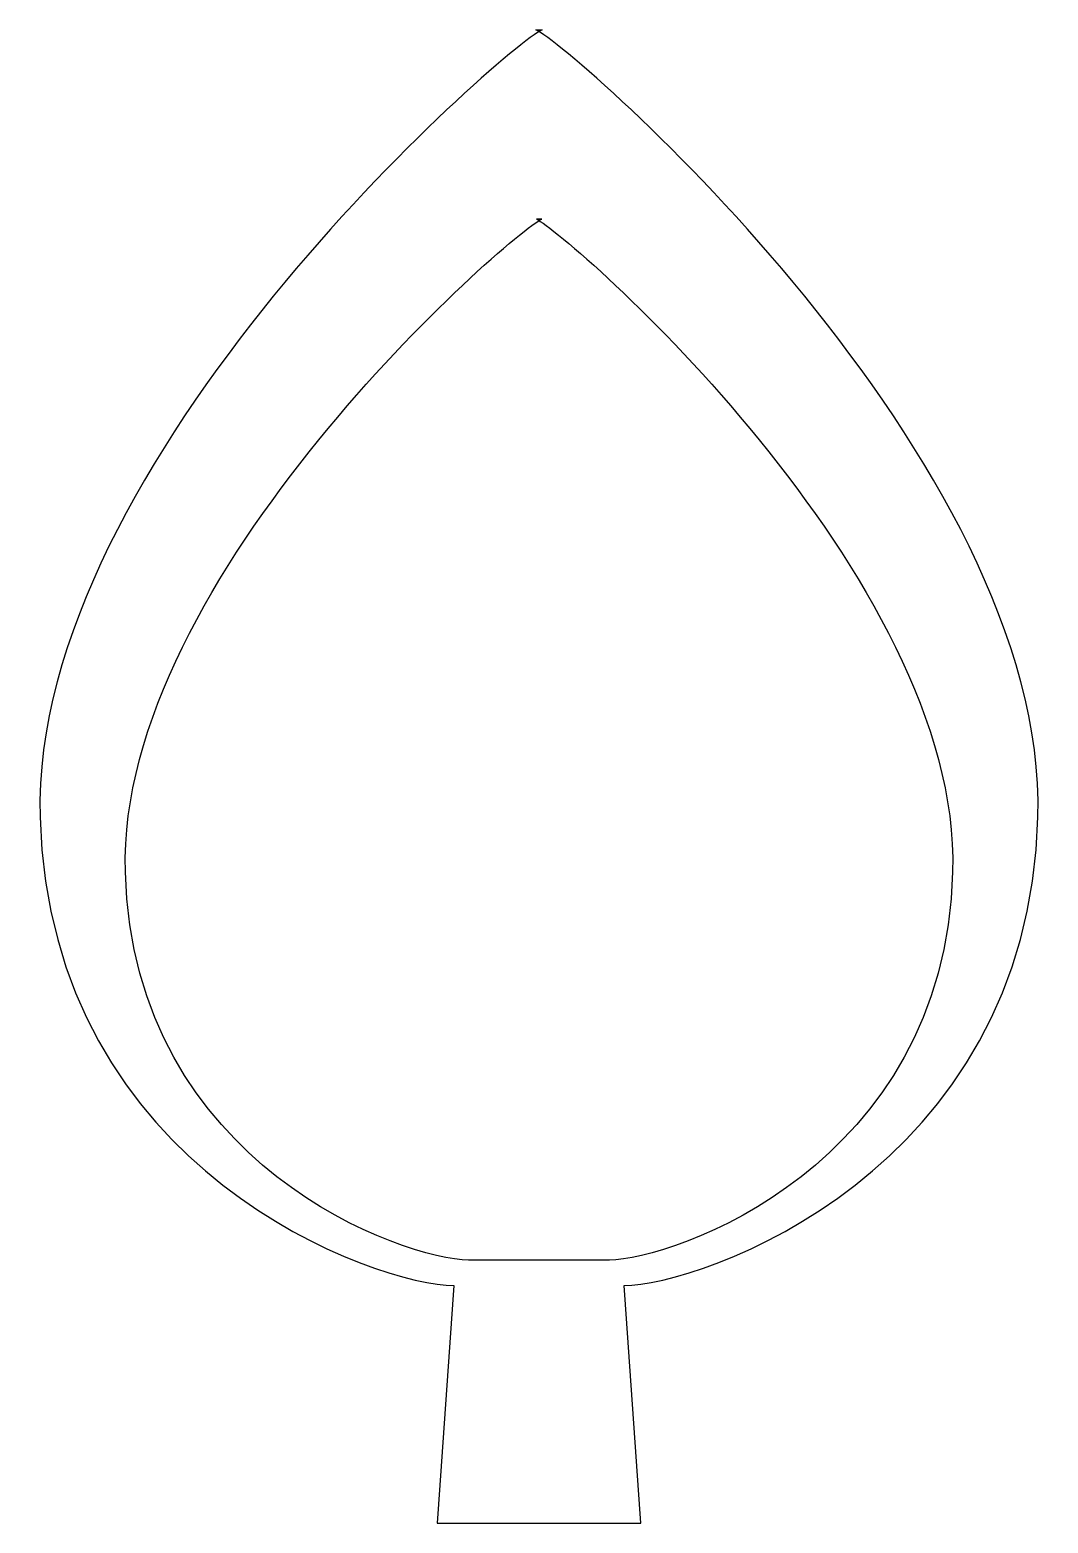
# Model space of a CAD drawing. Header units: centimetres. Extents: x -6.3 to 6.3, y -9.3 to 9.3.
import ezdxf

# ---------------------------------------------------------------- set-up
doc = ezdxf.new("R2010")
doc.units = ezdxf.units.CM
doc.header["$MEASUREMENT"] = 0
doc.layers.add('Camada 1', color=7, linetype='Continuous')

msp = doc.modelspace()

# ---------------------------------------------------------------- linework, layer by layer
at = {"layer": 'Camada 1'}
for points, knots in [([(-0.34032, -9.29004), (-0.34032, -9.29004), (-1.26893, -9.29004), (-1.26893, -9.29004), (-1.26893, -9.29004), (-1.26893, -9.29004), (-1.05822, -6.33475), (-1.05822, -6.33475), (-1.05822, -6.33475), (-1.98683, -6.33475), (-6.08345, -4.94082), (-6.20976, -0.50653), (-6.20976, -0.50653), (-6.3367, 3.92712), (-0.42475, 9.07932), (0.03989, 9.29004), (0.03989, 9.29004), (0.03989, 9.29004), (-0.04055, 9.29004), (-0.04055, 9.29004), (-0.04055, 9.29004), (0.42408, 9.07933), (6.33607, 3.92712), (6.20976, -0.50653), (6.20976, -0.50653), (6.08279, -4.94084), (1.98682, -6.33475), (1.05756, -6.33475), (1.05756, -6.33475), (1.05756, -6.33475), (1.26894, -9.29004), (1.26894, -9.29004), (1.26894, -9.29004), (1.26894, -9.29004), (0.34032, -9.29004), (0.34032, -9.29004), (0.34032, -9.29004), (0.34032, -9.29004), (-0.34032, -9.29004), (-0.34032, -9.29004)], [0, 0, 0, 0, 0.09090909, 0.09090909, 0.09090909, 0.09090909, 0.18181818, 0.18181818, 0.18181818, 0.18181818, 0.27272727, 0.27272727, 0.27272727, 0.27272727, 0.36363636, 0.36363636, 0.36363636, 0.36363636, 0.45454545, 0.45454545, 0.45454545, 0.45454545, 0.54545455, 0.54545455, 0.54545455, 0.54545455, 0.63636364, 0.63636364, 0.63636364, 0.63636364, 0.72727273, 0.72727273, 0.72727273, 0.72727273, 0.81818182, 0.81818182, 0.81818182, 0.81818182, 1, 1, 1, 1]), ([(0.87676, -6.01701), (1.64715, -6.01701), (5.04252, -4.86173), (5.14753, -1.18585), (5.14753, -1.18585), (5.25257, 2.49003), (0.35161, 6.7608), (-0.03325, 6.93564), (-0.03325, 6.93564), (-0.03325, 6.93564), (0.03324, 6.93564), (0.03324, 6.93564), (0.03324, 6.93564), (-0.35228, 6.76081), (-5.25324, 2.49001), (-5.1482, -1.18585), (-5.1482, -1.18585), (-5.04319, -4.86173), (-1.64715, -6.01701), (-0.87677, -6.01701), (-0.87677, -6.01701), (-0.87677, -6.01701), (0.87676, -6.01701), (0.87676, -6.01701)], [0, 0, 0, 0, 0.14285714, 0.14285714, 0.14285714, 0.14285714, 0.28571429, 0.28571429, 0.28571429, 0.28571429, 0.42857143, 0.42857143, 0.42857143, 0.42857143, 0.57142857, 0.57142857, 0.57142857, 0.57142857, 0.71428571, 0.71428571, 0.71428571, 0.71428571, 1, 1, 1, 1])]:
    msp.add_open_spline(points, degree=3, knots=knots, dxfattribs=at)

doc.saveas('drawing.dxf')
